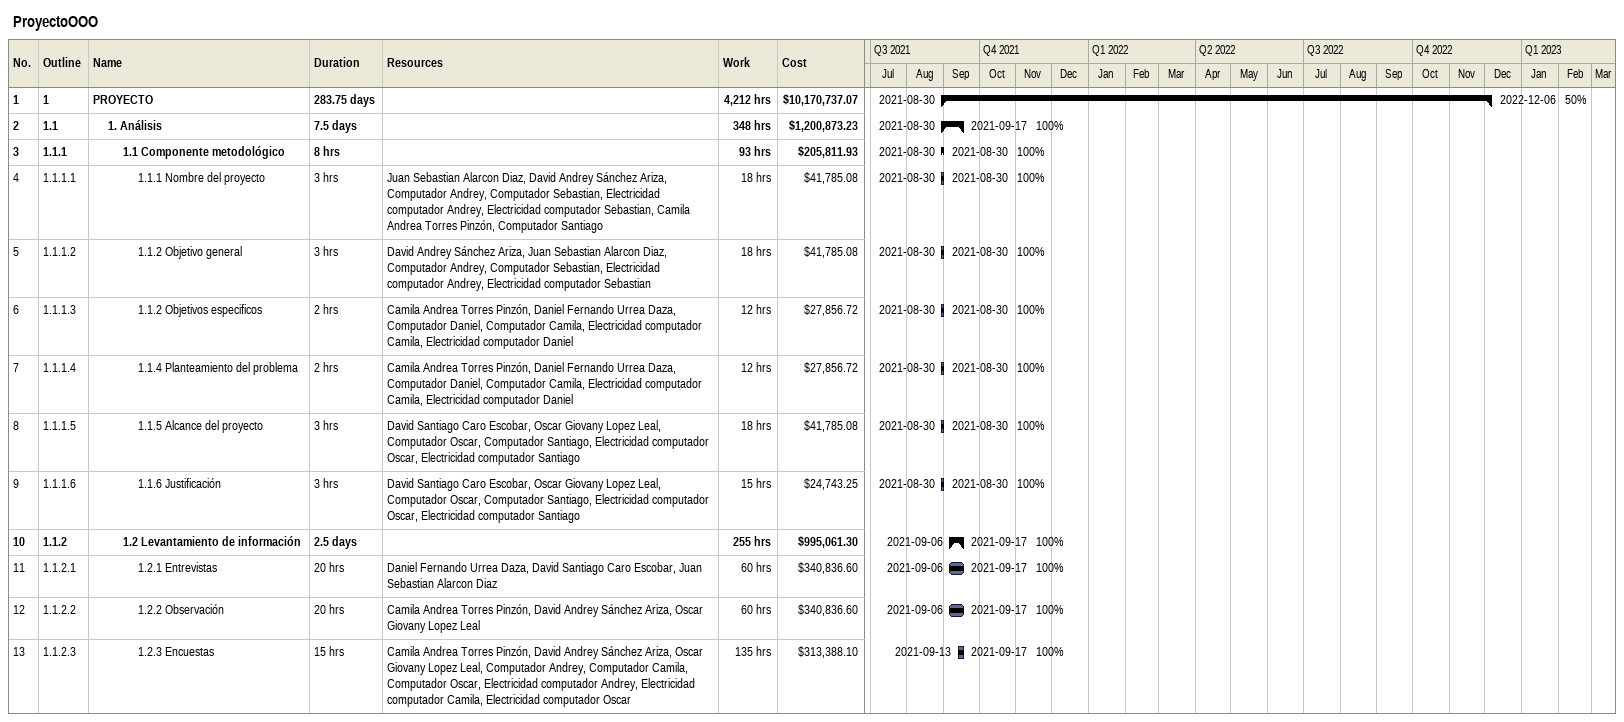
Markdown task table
ProyectoOOO

| ID | WBS | Task | Duration | Start | Finish | Resources | % complete | Work (h) | Cost ($) |
|---|---|---|---|---|---|---|---|---|---|
| 1 | 1 | **PROYECTO** | 283.75d | 2021-08-30 | 2022-12-06 |  | 50 | 4212 | 10170737.07 |
| 2 | 1.1 | **1. Análisis** | 7.5d | 2021-08-30 | 2021-09-17 |  | 100 | 348 | 1200873.23 |
| 3 | 1.1.1 | **1.1 Componente metodológico** | 8h | 2021-08-30 | 2021-08-30 |  | 100 | 93 | 205811.93 |
| 4 | 1.1.1.1 | 1.1.1 Nombre del proyecto | 3h | 2021-08-30 | 2021-08-30 | Juan Sebastian Alarcon Diaz, David Andrey Sánchez Ariza, Computador Andrey, Computador Sebastian, Electricidad computador Andrey, Electricidad computador Sebastian, Camila Andrea Torres Pinzón, Computador Santiago | 100 | 18 | 41785.08 |
| 5 | 1.1.1.2 | 1.1.2 Objetivo general | 3h | 2021-08-30 | 2021-08-30 | David Andrey Sánchez Ariza, Juan Sebastian Alarcon Diaz, Computador Andrey, Computador Sebastian, Electricidad computador Andrey, Electricidad computador Sebastian | 100 | 18 | 41785.08 |
| 6 | 1.1.1.3 | 1.1.2 Objetivos especificos | 2h | 2021-08-30 | 2021-08-30 | Camila Andrea Torres Pinzón, Daniel Fernando Urrea Daza, Computador Daniel, Computador Camila, Electricidad computador Camila, Electricidad computador Daniel | 100 | 12 | 27856.72 |
| 7 | 1.1.1.4 | 1.1.4 Planteamiento del problema | 2h | 2021-08-30 | 2021-08-30 | Camila Andrea Torres Pinzón, Daniel Fernando Urrea Daza, Computador Daniel, Computador Camila, Electricidad computador Camila, Electricidad computador Daniel | 100 | 12 | 27856.72 |
| 8 | 1.1.1.5 | 1.1.5 Alcance del proyecto | 3h | 2021-08-30 | 2021-08-30 | David Santiago Caro Escobar, Oscar Giovany Lopez Leal, Computador Oscar, Computador Santiago, Electricidad computador Oscar, Electricidad computador Santiago | 100 | 18 | 41785.08 |
| 9 | 1.1.1.6 | 1.1.6 Justificación | 3h | 2021-08-30 | 2021-08-30 | David Santiago Caro Escobar, Oscar Giovany Lopez Leal, Computador Oscar, Computador Santiago, Electricidad computador Oscar, Electricidad computador Santiago | 100 | 15 | 24743.25 |
| 10 | 1.1.2 | **1.2 Levantamiento de información** | 2.5d | 2021-09-06 | 2021-09-17 |  | 100 | 255 | 995061.30 |
| 11 | 1.1.2.1 | 1.2.1 Entrevistas | 20h | 2021-09-06 | 2021-09-17 | Daniel Fernando Urrea Daza, David Santiago Caro Escobar, Juan Sebastian Alarcon Diaz | 100 | 60 | 340836.60 |
| 12 | 1.1.2.2 | 1.2.2 Observación | 20h | 2021-09-06 | 2021-09-17 | Camila Andrea Torres Pinzón, David Andrey Sánchez Ariza, Oscar Giovany Lopez Leal | 100 | 60 | 340836.60 |
| 13 | 1.1.2.3 | 1.2.3 Encuestas | 15h | 2021-09-13 | 2021-09-17 | Camila Andrea Torres Pinzón, David Andrey Sánchez Ariza, Oscar Giovany Lopez Leal, Computador Andrey, Computador Camila, Computador Oscar, Electricidad computador Andrey, Electricidad computador Camila, Electricidad computador Oscar | 100 | 135 | 313388.10 |
